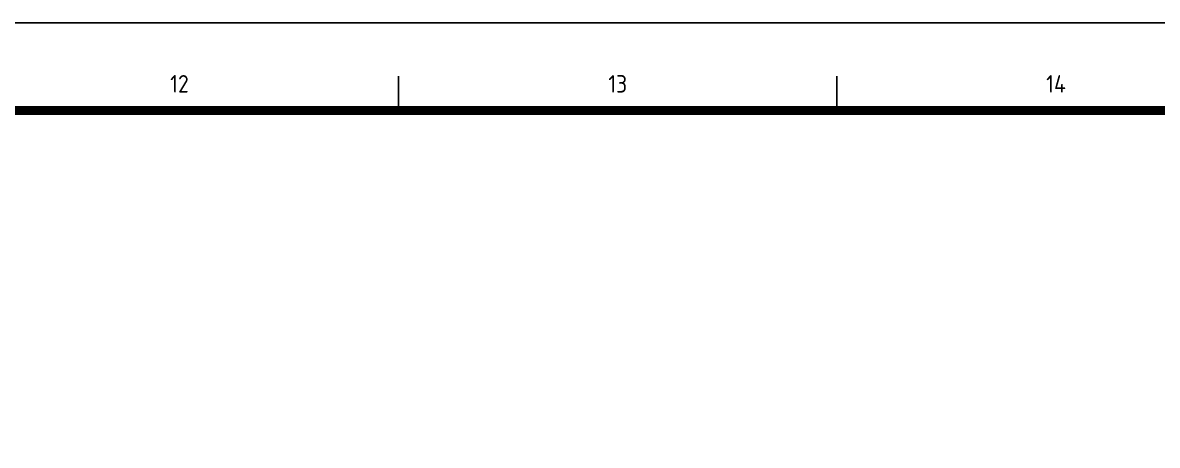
# Model space of a CAD drawing. Extents: x 815029915 to 815825525, y 579155098 to 579748855.
# Drawn here: x 815637945 to 815650889, y 579302204 to 579307019 of the extents above; entities that cross this region are included whole.
import ezdxf
from ezdxf.enums import TextEntityAlignment as Align

# ---------------------------------------------------------------- set-up
doc = ezdxf.new("R2010")
doc.units = 0
doc.header["$LTSCALE"] = 100
doc.header["$MEASUREMENT"] = 0
doc.layers.add('TK', color=7, linetype='Continuous')
doc.layers.add('zm', color=1, linetype='Continuous')
doc.styles.add('ISOCP', font='isocp.shx', dxfattribs={"bigfont": 'gbcbig.shx'})

# ---------------------------------------------------------------- blocks, each defined once
blk = doc.blocks.new('l')
at = {"layer": 'TK'}
blk.add_lwpolyline([(815463677, 579451444), (815463677, 579409444), (815547777, 579409444), (815547777, 579451444)], close=True, dxfattribs=at)

msp = doc.modelspace()

# ---------------------------------------------------------------- linework, layer by layer
at = {"layer": 'TK'}
for p, q in [((815642233.2, 579306409.9), (815642233.2, 579306018.6)), ((815647233.2, 579306409.9), (815647233.2, 579306018.6))]:
    msp.add_line(p, q, dxfattribs=at)
msp.add_lwpolyline([(815579733.2, 579307018.6), (815579733.2, 579265018.6), (815663833.2, 579265018.6), (815663833.2, 579307018.6)], close=True, dxfattribs=at)
at = {"layer": 'TK', "const_width": 100}
msp.add_lwpolyline([(815582233.2, 579266064.2), (815582233.2, 579306018.6), (815662833.2, 579306018.6), (815662833.2, 579266064.2)], close=True, dxfattribs=at)

# ---------------------------------------------------------------- block references
at = {"layer": 'zm', "color": 1}
msp.add_blockref('l', (116055.9, -144425.9), dxfattribs=at)

# ---------------------------------------------------------------- texts
at = {"layer": 'TK', "style": 'ISOCP'}
for s, p in [('12', (815639733.2, 579306322.4)), ('13', (815644733.2, 579306322.4)), ('14', (815649733.2, 579306322.4))]:
    msp.add_text(s, height=200, dxfattribs=at).set_placement(p, align=Align.MIDDLE)

doc.saveas('drawing.dxf')
